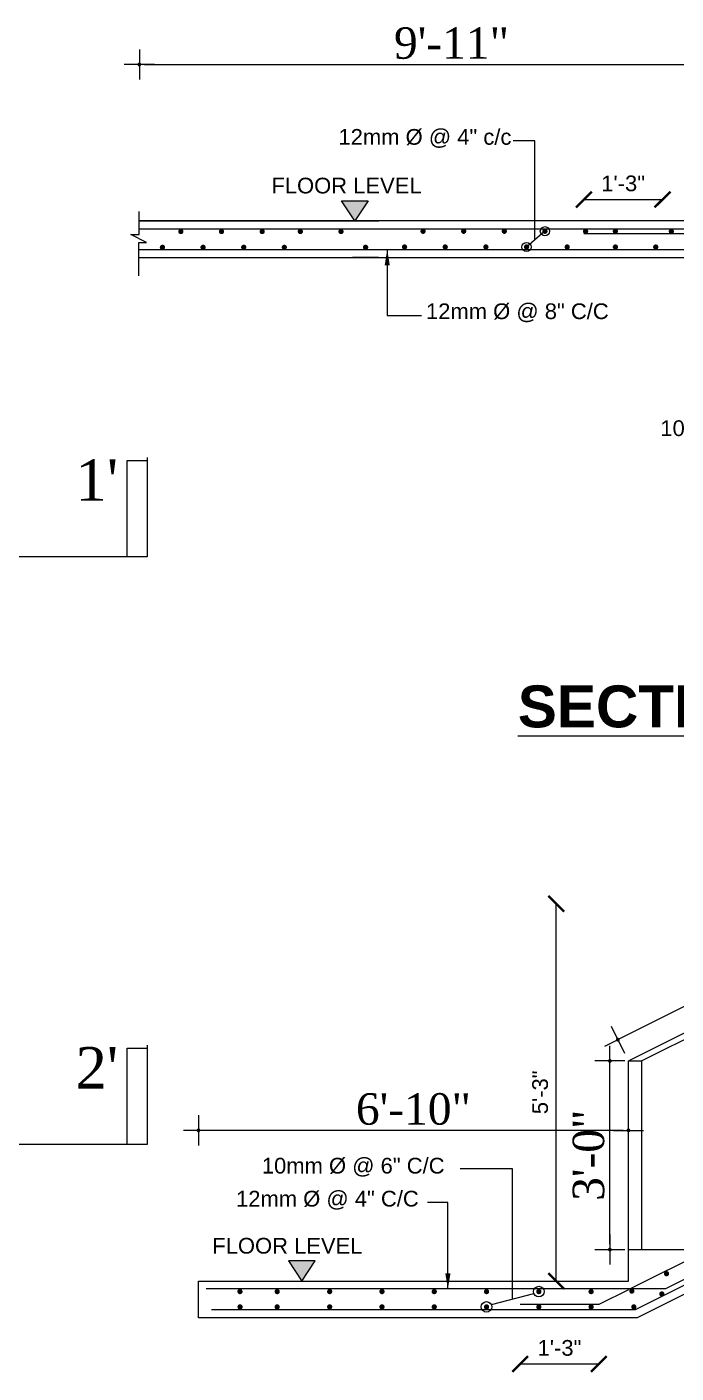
# Model space of a CAD drawing. Header units: inches. Extents: x -98933 to 1585249, y -3352739 to 192771.
# Drawn here: x 64917.3 to 65041.1, y 49958 to 50214.9 of the extents above; entities that cross this region are included whole.
import ezdxf

# ---------------------------------------------------------------- set-up
doc = ezdxf.new("R2010")
doc.units = ezdxf.units.IN
doc.header["$MEASUREMENT"] = 0
doc.header["$PDMODE"] = 35
doc.layers.get('0').update_dxf_attribs({"lineweight": 0})
doc.layers.get('Defpoints').update_dxf_attribs({"lineweight": 0})
for name, color, linetype, lineweight in [('DIM', 7, 'Continuous', 0), ('Dimen', 252, 'Continuous', 18), ('HATCH', 252, 'Continuous', 0), ('Layer1', 134, 'Continuous', 0), ('Masjid', 222, 'Continuous', 0), ('ROD', 10, 'Continuous', 0), ('Stair', 171, 'Continuous', 0), ('TAXT', 7, 'Continuous', 0), ('Text', 7, 'Continuous', 0)]:
    doc.layers.add(name, color=color, linetype=linetype, lineweight=lineweight)
doc.styles.add('AA', font='arial.ttf')
doc.styles.add('ARCH', font='times.ttf')
doc.styles.add('ARIAL', font='times.ttf')
doc.styles.get("Standard").update_dxf_attribs({"font": 'arialbd.ttf', "height": 24})
doc.styles.add('SX', font='arial.ttf')
doc.dimstyles.new('1-4', dxfattribs={"dimtxt": 20, "dimasz": 4, "dimexe": 3, "dimexo": 3, "dimgap": 0.25, "dimtad": 1, "dimdec": 1, "dimzin": 3, "dimdsep": 46, "dimlunit": 4, "dimtxsty": 'Standard', "dimblk": 'errrre', "dimcen": 4, "dimse1": 1, "dimse2": 1, "dimclrd": 256, "dimclre": 256, "dimclrt": 7, "dimadec": 0, "dimazin": 0, "dimtfac": 0.9, "dimtdec": 1, "dimtix": 1, "dimtmove": 2, "dimatfit": 3, "dimfxl": 3, "dimtolj": 1, "dimtzin": 0, "dimlwd": -1, "dimlwe": -1, "dimarcsym": 0})
doc.dimstyles.new('DIM1', dxfattribs={"dimtxt": 15, "dimasz": 24, "dimexe": 0, "dimexo": 0, "dimgap": 20, "dimtad": 0, "dimdec": 0, "dimzin": 3, "dimdsep": 46, "dimlunit": 3, "dimtxsty": 'SX', "dimblk": 'OPEN30', "dimcen": 0, "dimse1": 1, "dimse2": 1, "dimclrd": 256, "dimclrt": 2, "dimadec": 0, "dimazin": 0, "dimtfac": 1, "dimtdec": 0, "dimtmove": 2, "dimatfit": 0, "dimldrblk": 'OPEN30', "dimfxl": 1, "dimtvp": 1, "dimtolj": 1, "dimtzin": 3, "dimlwd": -1, "dimarcsym": 0})
doc.dimstyles.new('X-SECTION', dxfattribs={"dimtxt": 2, "dimasz": 1.5, "dimexe": 1, "dimexo": 1, "dimgap": 1, "dimtad": 1, "dimdec": 1, "dimzin": 3, "dimdsep": 46, "dimlunit": 4, "dimtxsty": 'Standard', "dimblk1": 'ARCHTICK', "dimblk2": 'ARCHTICK', "dimsah": 1, "dimcen": 0.09375, "dimdle": 1, "dimclrd": 6, "dimclre": 6, "dimclrt": 6, "dimadec": 0, "dimazin": 0, "dimtfac": 1, "dimtdec": 1, "dimtofl": 0, "dimtmove": 1, "dimatfit": 3, "dimfxl": 3, "dimtolj": 1, "dimtzin": 0, "dimlwd": -1, "dimlwe": -1, "dimarcsym": 0})

# ---------------------------------------------------------------- blocks, each defined once
blk = doc.blocks.new('_ArchTick')
at = {"color": 0, "linetype": 'ByBlock', "const_width": 0.15}
blk.add_lwpolyline([(-0.5, -0.5), (0.5, 0.5)], dxfattribs=at)
blk = doc.blocks.new('*D700')
at = {"layer": 'Defpoints', "color": 0, "ltscale": 30, "transparency": 16777216}
for p in [(32583.98, 34080.85), (32568.98, 34074.28), (32583.98, 34074.28)]:
    blk.add_point(p, dxfattribs=at)
at = {"layer": 'TAXT', "ltscale": 30, "transparency": 16777216}
blk.add_line((32568.98, 34080.85), (32583.98, 34080.85), dxfattribs=at)
at = {"layer": 'TAXT', "ltscale": 30, "transparency": 16777216, "xscale": 3, "yscale": 3, "zscale": 3, "rotation": 180}
blk.add_blockref('_ArchTick', (32568.98, 34080.85), dxfattribs=at)
at = {"layer": 'TAXT', "ltscale": 30, "transparency": 16777216, "xscale": 3, "yscale": 3, "zscale": 3}
blk.add_blockref('_ArchTick', (32583.98, 34080.85), dxfattribs=at)
at = {"layer": 'TAXT', "ltscale": 30, "transparency": 16777216, "insert": (32576.48, 34083.91), "char_height": 3, "attachment_point": 5, "style": 'SX'}
blk.add_mtext('\\A1;1\'-3"', dxfattribs=at)
blk = doc.blocks.new('*D706')
at = {"layer": 'Defpoints', "color": 0, "ltscale": 30, "transparency": 16777216}
for p in [(32597.97, 33879.7), (32584.55, 33872.99), (32589.64, 33862.81)]:
    blk.add_point(p, dxfattribs=at)
at = {"layer": 'TAXT', "ltscale": 30, "transparency": 16777216}
blk.add_line((32603.06, 33869.51), (32589.64, 33862.81), dxfattribs=at)
at = {"layer": 'TAXT', "ltscale": 30, "transparency": 16777216, "xscale": 3, "yscale": 3, "zscale": 3}
for p, rotation in [((32603.06, 33869.51), 26.56505117707803), ((32589.64, 33862.81), 206.565051177078)]:
    blk.add_blockref('_ArchTick', p, dxfattribs=dict(at, rotation=rotation))
at = {"layer": 'TAXT', "ltscale": 30, "transparency": 16777216, "insert": (32594.98, 33868.9), "char_height": 3, "attachment_point": 5, "rotation": 26.5651, "style": 'SX'}
blk.add_mtext('\\A1;1\'-3"', dxfattribs=at)
blk = doc.blocks.new('*D707')
at = {"layer": 'Defpoints', "color": 0, "ltscale": 30, "transparency": 16777216}
for p in [(32556.84, 33869.99), (32571.84, 33869.99), (32556.84, 33858.65)]:
    blk.add_point(p, dxfattribs=at)
at = {"layer": 'TAXT', "ltscale": 30, "transparency": 16777216}
blk.add_line((32571.84, 33858.65), (32556.84, 33858.65), dxfattribs=at)
at = {"layer": 'TAXT', "ltscale": 30, "transparency": 16777216, "xscale": 3, "yscale": 3, "zscale": 3, "rotation": 180}
blk.add_blockref('_ArchTick', (32556.84, 33858.65), dxfattribs=at)
at = {"layer": 'TAXT', "ltscale": 30, "transparency": 16777216, "xscale": 3, "yscale": 3, "zscale": 3}
blk.add_blockref('_ArchTick', (32571.84, 33858.65), dxfattribs=at)
at = {"layer": 'TAXT', "ltscale": 30, "transparency": 16777216, "insert": (32564.34, 33861.71), "char_height": 3, "attachment_point": 5, "style": 'SX'}
blk.add_mtext('\\A1;1\'-3"', dxfattribs=at)
blk = doc.blocks.new('*D709')
at = {"layer": 'Defpoints', "color": 0, "ltscale": 30, "transparency": 16777216}
for p in [(32563.73, 33946.49), (32708.87, 33946.49), (32577.49, 33874.49)]:
    blk.add_point(p, dxfattribs=at)
at = {"layer": 'TAXT', "ltscale": 30, "transparency": 16777216}
blk.add_line((32563.73, 33874.49), (32563.73, 33946.49), dxfattribs=at)
at = {"layer": 'TAXT', "ltscale": 30, "transparency": 16777216, "xscale": 3, "yscale": 3, "zscale": 3}
for p, rotation in [((32563.73, 33946.49), 90), ((32563.73, 33874.49), 270)]:
    blk.add_blockref('_ArchTick', p, dxfattribs=dict(at, rotation=rotation))
at = {"layer": 'TAXT', "ltscale": 30, "transparency": 16777216, "insert": (32560.66, 33910.49), "char_height": 3, "attachment_point": 5, "rotation": 90, "style": 'SX'}
blk.add_mtext('\\A1;5\'-3"', dxfattribs=at)
blk = doc.blocks.new('dd')
at = {"layer": 'Dimen'}
for p, q in [((0, -2.88), (0, 2.88)), ((-2.88, 0), (2.88, 0))]:
    blk.add_line(p, q, dxfattribs=at)
at = {"layer": 'Dimen', "const_width": 0.36}
blk.add_lwpolyline([(-0.18, 0, 1), (0.18, 0, 1)], format="xyb", close=True, dxfattribs=at)
blk = doc.blocks.new('*D757')
at = {"layer": 'Defpoints', "color": 0, "ltscale": 30, "transparency": 16777216}
for p in [(32573.95, 33916.49), (32577.5, 33916.49), (32577.5, 33880.49)]:
    blk.add_point(p, dxfattribs=at)
at = {"layer": 'TAXT', "ltscale": 30, "transparency": 16777216}
blk.add_line((32573.95, 33881.49), (32573.95, 33915.49), dxfattribs=at)
for p, rotation in [((32573.95, 33916.49), 90), ((32573.95, 33880.49), 270)]:
    blk.add_blockref('dd', p, dxfattribs=dict(at, rotation=rotation))
at = {"layer": 'TAXT', "ltscale": 30, "transparency": 16777216, "insert": (32569.9, 33898.49), "char_height": 6, "attachment_point": 5, "rotation": 90, "style": 'ARIAL'}
blk.add_mtext('\\A1;3\'-0"', dxfattribs=at)
blk = doc.blocks.new('J')
at = {"layer": 'Masjid', "color": 7}
blk.add_lwpolyline([(-12, 0), (12, 0), (12, 48), (-12, 48)], close=True, dxfattribs=at)
for points in [[(0, 48, 0.250732), (-2.27, 42, -0.982957)], [(0, 48, -0.250732), (2.27, 42, 0.982957)], [(-2.27, 42, 0.22816), (-12, 24, -0.061948)], [(2.27, 42, -0.22816), (12, 24, 0.061948)]]:
    blk.add_lwpolyline(points, format="xyb", dxfattribs=at)
blk = doc.blocks.new('errrre')
at = {"layer": 'DIM'}
blk.add_blockref('J', (11664.62, 6372.975), dxfattribs=at)
blk = doc.blocks.new('*D758')
at = {"layer": 'Defpoints', "color": 0, "ltscale": 30, "transparency": 16777216}
for p in [(32706.85, 33986.54), (32708.88, 33982.49), (32577.5, 33916.49)]:
    blk.add_point(p, dxfattribs=at)
at = {"layer": 'TAXT', "ltscale": 30, "transparency": 16777216}
blk.add_line((32576.36, 33920.99), (32705.96, 33986.09), dxfattribs=at)
for p, rotation in [((32706.85, 33986.54), 26.67228856190049), ((32575.47, 33920.54), 206.6722885619005)]:
    blk.add_blockref('dd', p, dxfattribs=dict(at, rotation=rotation))
at = {"layer": 'TAXT', "ltscale": 30, "transparency": 16777216, "insert": (32639.34, 33957.16), "char_height": 6, "attachment_point": 5, "rotation": 26.6723, "style": 'ARIAL'}
blk.add_mtext('\\A1;12\'-3"', dxfattribs=at)
blk = doc.blocks.new('*D765')
at = {"layer": 'Defpoints', "color": 0, "ltscale": 30, "transparency": 16777216}
for p in [(32603.28, 34106.61), (32484.22, 34076.78), (32603.28, 34076.78)]:
    blk.add_point(p, dxfattribs=at)
at = {"layer": 'TAXT', "ltscale": 30, "transparency": 16777216}
blk.add_line((32485.22, 34106.61), (32602.28, 34106.61), dxfattribs=at)
at = {"layer": 'TAXT', "ltscale": 30, "transparency": 16777216, "rotation": 180}
blk.add_blockref('dd', (32484.22, 34106.61), dxfattribs=at)
at = {"layer": 'TAXT', "ltscale": 30, "transparency": 16777216}
blk.add_blockref('dd', (32603.28, 34106.61), dxfattribs=at)
at = {"layer": 'TAXT', "ltscale": 30, "transparency": 16777216, "insert": (32543.75, 34110.67), "char_height": 6, "attachment_point": 5, "style": 'ARIAL'}
blk.add_mtext('\\A1;9\'-11"', dxfattribs=at)
blk = doc.blocks.new('*D768')
at = {"layer": 'Defpoints', "color": 0, "ltscale": 30, "transparency": 16777216}
for p in [(32495.49, 33903.23), (32495.49, 33874.49), (32577.49, 33874.49)]:
    blk.add_point(p, dxfattribs=at)
at = {"layer": 'TAXT', "ltscale": 30, "transparency": 16777216}
blk.add_line((32576.49, 33903.23), (32496.49, 33903.23), dxfattribs=at)
at = {"layer": 'TAXT', "ltscale": 30, "transparency": 16777216, "rotation": 180}
blk.add_blockref('dd', (32495.49, 33903.23), dxfattribs=at)
at = {"layer": 'TAXT', "ltscale": 30, "transparency": 16777216}
blk.add_blockref('dd', (32577.49, 33903.23), dxfattribs=at)
at = {"layer": 'TAXT', "ltscale": 30, "transparency": 16777216, "insert": (32536.49, 33907.28), "char_height": 6, "attachment_point": 5, "style": 'ARIAL'}
blk.add_mtext('\\A1;6\'-10"', dxfattribs=at)
blk = doc.blocks.new('A$C482318BE')
at = {"layer": 'HATCH', "ltscale": 50}
for points in [[(371.33, 31.14), (373.87, 34.98), (368.8, 34.98)], [(361.22, -171.15), (358.68, -167.31), (363.75, -167.31)]]:
    blk.add_hatch(color=256, dxfattribs=at).paths.add_polyline_path(points)
at = {"layer": 'DIM'}
for p, q in [((405.65, 46.44), (401.5, 46.44)), ((405.65, 27.62), (405.65, 46.44)), ((407.58, 29.15), (404.07, 26.15)), ((397.36, -175.66), (405.46, -173.52))]:
    blk.add_line(p, q, dxfattribs=at)
blk.add_lwpolyline([(401.41, -174.59), (401.41, -149.74), (391.39, -149.74)], dxfattribs=at)
for centre in [(407.58, 29.15), (404.07, 26.15)]:
    blk.add_circle(centre, 0.886, dxfattribs=at)
at = {"layer": 'DIM', "ltscale": 5}
for centre in [(406.41, -173.17), (396.44, -176.09)]:
    blk.add_circle(centre, 1.01, dxfattribs=at)
at = {"layer": 'HATCH', "ltscale": 50}
for points in [[(368.8, 34.98), (373.87, 34.98), (371.33, 31.14), (371.33, 31.14)], [(363.75, -167.31), (358.68, -167.31), (361.22, -171.15), (361.22, -171.15)]]:
    blk.add_lwpolyline(points, close=True, dxfattribs=at)
blk.add_lwpolyline([(330.11, 20.68), (330.11, 27.01), (331.61, 27.01), (328.59, 28.56), (330.22, 28.56), (330.22, 32.9)], dxfattribs=at)
at = {"layer": 'ROD'}
for p, q in [((330.22, 29.64), (436.32, 29.64)), ((436.08, 28.64), (414.99, 28.64)), ((435.37, 25.64), (330.11, 25.64)), ((568.79, -104.65), (424.79, -176.65)), ((463.73, -152.71), (423.85, -172.65)), ((443.97, -165.94), (430.56, -172.65)), ((430.56, -172.65), (343, -172.65)), ((423.5, -172.83), (417.85, -175.65)), ((424.79, -176.65), (343.96, -176.65)), ((417.85, -175.65), (402.85, -175.65))]:
    blk.add_line(p, q, dxfattribs=at)
at = {"layer": 'ROD', "const_width": 0.5}
for points in [[(337.9, 29.1, -1), (338.4, 29.1, -1)], [(345.65, 29.1, -1), (346.15, 29.1, -1)], [(353.4, 29.1, -1), (353.9, 29.1, -1)], [(360.68, 29.1, -1), (361.18, 29.1, -1)], [(368.43, 29.1, -1), (368.93, 29.1, -1)], [(384.08, 29.15, -1), (384.58, 29.15, -1)], [(391.83, 29.15, -1), (392.33, 29.15, -1)], [(399.58, 29.15, -1), (400.08, 29.15, -1)], [(407.33, 29.15, -1), (407.83, 29.15, -1)], [(415.08, 29.15, -1), (415.58, 29.15, -1)], [(420.76, 29.15, -1), (421.26, 29.15, -1)], [(431.93, 29.13, -1), (431.43, 29.13, -1)], [(334.38, 26.09, -1), (334.88, 26.09, -1)], [(342.13, 26.09, -1), (342.63, 26.09, -1)], [(349.88, 26.09, -1), (350.38, 26.09, -1)], [(357.63, 26.09, -1), (358.13, 26.09, -1)], [(373.13, 26.09, -1), (373.63, 26.09, -1)], [(380.56, 26.15, -1), (381.06, 26.15, -1)], [(388.31, 26.15, -1), (388.81, 26.15, -1)], [(396.07, 26.15, -1), (396.57, 26.15, -1)], [(403.82, 26.15, -1), (404.32, 26.15, -1)], [(411.57, 26.15, -1), (412.07, 26.15, -1)], [(420.76, 26.15, -1), (421.26, 26.15, -1)], [(428.45, 26.15, -1), (428.95, 26.15, -1)], [(431.01, -169.75, 1), (430.51, -169.75, 1)], [(349.67, -173.17, 1), (349.17, -173.17, 1)], [(356.77, -173.17, 1), (356.27, -173.17, 1)], [(366.78, -173.17, 1), (366.28, -173.17, 1)], [(376.75, -173.17, 1), (376.25, -173.17, 1)], [(386.72, -173.17, 1), (386.22, -173.17, 1)], [(396.69, -173.17, 1), (396.19, -173.17, 1)], [(406.66, -173.17, 1), (406.16, -173.17, 1)], [(416.63, -173.17, 1), (416.13, -173.17, 1)], [(424.39, -173.07, 1), (423.89, -173.07, 1)], [(430.12, -173.62, 1), (429.62, -173.62, 1)], [(349.69, -176.09, 1), (349.19, -176.09, 1)], [(356.77, -176.09, 1), (356.27, -176.09, 1)], [(366.78, -176.09, 1), (366.28, -176.09, 1)], [(376.75, -176.09, 1), (376.25, -176.09, 1)], [(386.72, -176.09, 1), (386.22, -176.09, 1)], [(396.69, -176.09, 1), (396.19, -176.09, 1)], [(406.66, -176.09, 1), (406.16, -176.09, 1)], [(416.63, -176.09, 1), (416.13, -176.09, 1)], [(424.78, -176.09, 1), (424.28, -176.09, 1)]]:
    blk.add_lwpolyline(points, format="xyb", close=True, dxfattribs=at)
at = {"layer": 'Stair'}
for p, q in [((330.11, 24.14), (377.81, 24.14)), ((370.86, 24.14), (435.02, 24.14))]:
    blk.add_line(p, q, dxfattribs=at)
for points in [[(449.29, 31.14), (330.22, 31.14), (375.93, 31.14)], [(375.82, 24.14), (370.86, 24.14)], [(569.15, -106.15), (425.15, -178.15), (341.5, -178.15)], [(341.5, -178.15), (341.5, -171.15), (423.5, -171.15), (423.5, -165.15), (435.5, -165.15), (435.5, -159.15), (447.5, -159.15), (447.5, -153.15), (459.5, -153.15), (459.5, -147.15), (471.5, -147.15), (471.5, -141.15), (483.5, -141.15), (483.5, -135.15), (495.5, -135.15), (495.5, -129.15), (507.5, -129.15), (507.5, -123.15), (519.5, -123.15), (519.5, -117.15), (531.5, -117.15), (531.5, -111.15), (543.5, -111.15)]]:
    blk.add_lwpolyline(points, dxfattribs=at)
at = {"layer": 'TAXT', "ltscale": 30}
for p, q in [((423.51, -129.15), (554.89, -63.15)), ((426.01, -129.15), (557.39, -63.15)), ((423.51, -165.15), (423.51, -129.15)), ((423.51, -129.15), (426.01, -129.15)), ((426.01, -129.15), (426.01, -165.15))]:
    blk.add_line(p, q, dxfattribs=at)
for points in [[(331.75, -13.99), (331.75, -14.47), (331.75, -32.97), (327.9, -32.97), (327.9, -14.56), (331.75, -14.56), (331.75, -32.97), (-29.72, -32.97), (-29.72, -6.46), (-24.1, -6.46), (-24.1, -32.97), (-24.1, -54.85)], [(331.75, -126.14), (331.75, -126.62), (331.75, -145.12), (327.9, -145.12), (327.9, -126.71), (331.75, -126.71), (331.75, -145.12), (-29.72, -145.12), (-29.72, -118.61), (-24.1, -118.61), (-24.1, -145.12), (-24.1, -167)]]:
    blk.add_lwpolyline(points, dxfattribs=at)
at = {"layer": 'TAXT', "linetype": 'Continuous', "ltscale": 5, "style": 'AA'}
for s, p in [('12mm %%C @ 4" c/c', (368.2, 45.66)), ('FLOOR LEVEL', (355.41, 36.37)), ('12mm %%C @ 8" C/C', (384.89, 12.39)), ('10mm %%C @ 4" C/C', (429.58, -9.92)), ('10mm %%C @ 6" C/C', (353.59, -150.64)), ('12mm %%C @ 4" C/C', (348.67, -156.94)), ('FLOOR LEVEL', (344.14, -165.92))]:
    blk.add_text(s, height=3, dxfattribs=at).set_placement(p)
at = {"layer": 'TAXT', "char_height": 7.92, "width": 12.3691, "attachment_point": 1, "style": 'ARCH'}
for s, insert in [("1'", (318.06, -14.36)), ("2'", (318.06, -126.5))]:
    blk.add_mtext(s, dxfattribs=dict(at, insert=insert))
at = {"layer": 'Text'}
blk.add_text("%%USECTION 2-2' (%%U2ND FLIGHT %%U)", height=8, dxfattribs=at).set_placement((402.4, -65.51))
at = {"layer": 'TAXT', "ltscale": 30}
dim = blk.add_linear_dim(base=(449.29, 60.97), p1=(330.22, 31.14), p2=(449.29, 31.14), dimstyle='1-4', override={"dimtxt": 10, "dimfxl": 4, "dimarcsym": 1}, dxfattribs=at)
dim.commit()
dim.dimension.update_dxf_attribs({"geometry": '*D765', "text_midpoint": (389.76, 60.97), "dimtype": 128, "insert": (-32153.99, -34045.64)})
for p1, p2, distance, dimstyle, override, picture, middle in [((414.99, 28.64), (429.99, 28.64), 6.57, 'DIM1', {"dimtxt": 3, "dimasz": 3, "dimgap": 3, "dimlunit": 4, "dimblk": 'ArchTick', "dimclrt": 256, "dimfxl": 4, "dimarcsym": 1}, '*D700', (422.49, 38.27)), ((423.51, -129.15), (554.89, -63.15), 4.53, '1-4', {"dimtxt": 10, "dimfxl": 4, "dimarcsym": 1}, '*D758', (485.35, -88.48)), ((423.51, -165.15), (423.51, -129.15), 3.55, '1-4', {"dimtxt": 10, "dimfxl": 4, "dimarcsym": 1}, '*D757', (415.91, -147.15)), ((443.97, -165.94), (430.56, -172.65), 11.39, 'DIM1', {"dimtxt": 3, "dimasz": 3, "dimgap": 3, "dimlunit": 4, "dimblk": 'ArchTick', "dimclrt": 256, "dimfxl": 4, "dimarcsym": 1}, '*D706', (440.99, -176.74)), ((417.85, -175.65), (402.85, -175.65), 11.34, 'DIM1', {"dimtxt": 3, "dimasz": 3, "dimgap": 3, "dimlunit": 4, "dimblk": 'ArchTick', "dimclrt": 256, "dimfxl": 4, "dimarcsym": 1}, '*D707', (410.35, -183.93))]:
    dim = blk.add_aligned_dim(p1=p1, p2=p2, distance=distance, dimstyle=dimstyle, override=override, dxfattribs=at)
    dim.commit()
    dim.dimension.update_dxf_attribs({"geometry": picture, "text_midpoint": middle, "insert": (-32153.99, -34045.64)})
dim = blk.add_linear_dim(base=(409.74, -99.15), p1=(423.5, -171.15), p2=(554.88, -99.15), angle=90, text='5\'-3"', dimstyle='DIM1', override={"dimtxt": 3, "dimasz": 3, "dimgap": 3, "dimlunit": 4, "dimblk": 'ArchTick', "dimclrt": 256, "dimfxl": 4, "dimarcsym": 1}, dxfattribs=at)
dim.commit()
dim.dimension.update_dxf_attribs({"geometry": '*D709', "text_midpoint": (406.67, -135.15), "insert": (-32153.99, -34045.64)})
dim = blk.add_linear_dim(base=(341.5, -142.41), p1=(423.5, -171.15), p2=(341.5, -171.15), dimstyle='1-4', override={"dimtxt": 10, "dimfxl": 4, "dimarcsym": 1}, dxfattribs=at)
dim.commit()
dim.dimension.update_dxf_attribs({"geometry": '*D768', "text_midpoint": (382.5, -138.36), "insert": (-32153.99, -34045.64)})
at = {"layer": 'DIM'}
for points in [[(377.5, 25.64), (377.5, 13.07), (384.02, 13.07)], [(389.07, -172.7), (389.07, -156.2), (385.19, -156.2)]]:
    blk.add_leader(points, dimstyle='X-SECTION', override={"dimasz": 3, "dimtad": 0}, dxfattribs=at)

msp = doc.modelspace()

# ---------------------------------------------------------------- block references
at = {"layer": 'Layer1', "color": 2, "ltscale": 30}
msp.add_blockref('A$C482318BE', (64608.49, 50146.76), dxfattribs=at)

doc.saveas('drawing.dxf')
